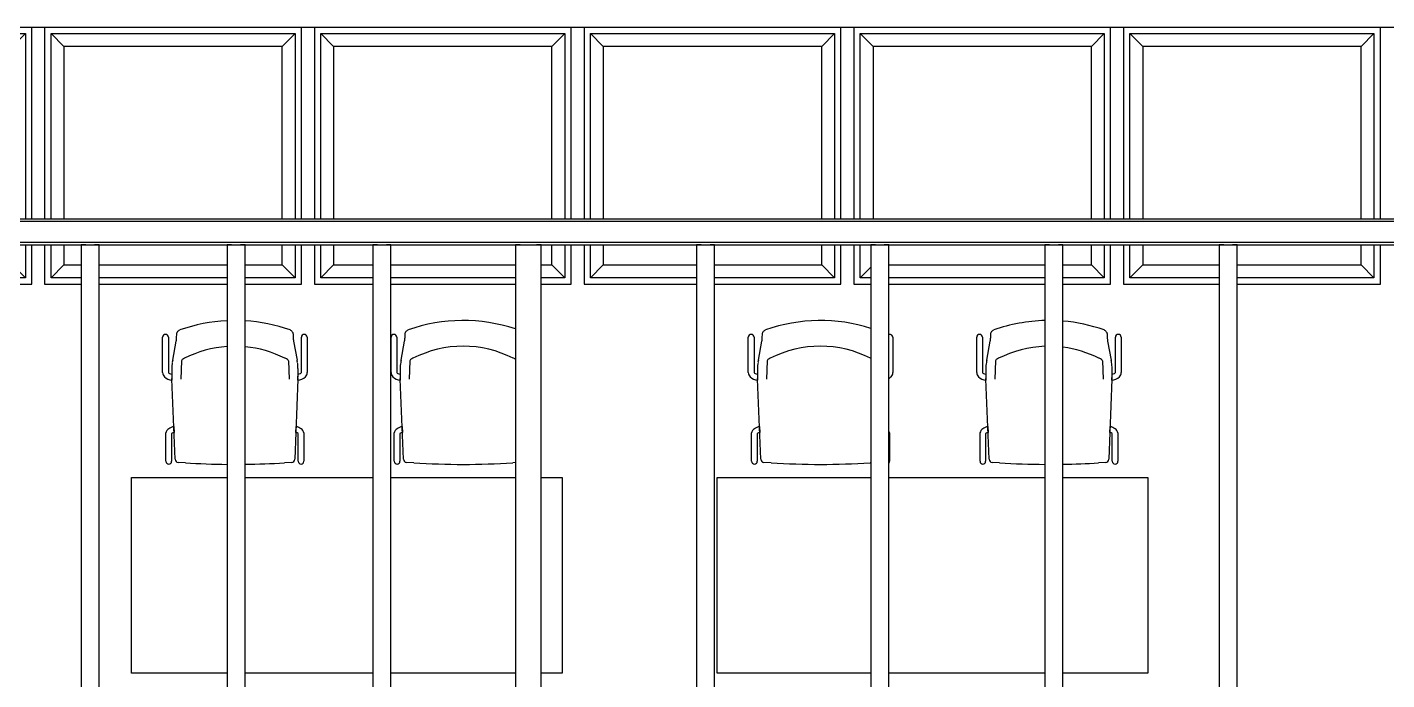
# Model space of a CAD drawing. Header units: inches. Extents: x -3 to 209, y -384 to 20.
# Drawn here: x 168.42 to 173.71, y -256.58 to -254.04 of the extents above; entities that cross this region are included whole.
import ezdxf

# ---------------------------------------------------------------- set-up
doc = ezdxf.new("R2010")
doc.units = ezdxf.units.IN
doc.header["$MEASUREMENT"] = 0
for name, color, linetype, lineweight in [('A-DETL', 253, 'Continuous', 9), ('I-FURN', 253, 'Continuous', 9), ('I-FURN-PNLS', 253, 'Continuous', 9), ('L-SITE', 253, 'Continuous', 9), ('S-BEAM', 253, 'Continuous', 13)]:
    doc.layers.add(name, color=color, linetype=linetype, lineweight=lineweight)
doc.layers.add('NFF-FURN', color=253, linetype='Continuous')

# ---------------------------------------------------------------- blocks, each defined once
blk = doc.blocks.new('20170303 - Modelo Est RT 16 Arpro CENTRAL_rvt-1-Borde De Placa SobreCubierta')
at = {"layer": 'S-BEAM', "linetype": 'ByBlock', "lineweight": -2}
for p, q in [((23.1782, 16.6486), (3.9899, 16.6486)), ((23.1782, 16.6397), (3.9899, 16.6397)), ((23.1782, 16.5575), (3.9899, 16.5575)), ((3.9899, 16.5486), (23.1782, 16.5486)), ((7.3333, 16.5479), (7.3333, 11.9195)), ((7.3511, 16.5488), (7.3855, 16.5488)), ((7.4033, 11.9195), (7.4033, 16.5479)), ((7.9013, 16.5479), (7.9013, 11.9195)), ((7.9191, 16.5488), (7.9535, 16.5488)), ((7.9713, 11.9195), (7.9713, 16.5479)), ((8.4693, 16.5479), (8.4693, 11.9195)), ((8.4871, 16.5488), (8.5215, 16.5488)), ((8.5393, 11.9195), (8.5393, 16.5479)), ((9.0242, 16.5479), (9.0242, 11.9195)), ((9.042, 16.5488), (9.1064, 16.5488)), ((9.1242, 11.9195), (9.1242, 16.5479)), ((9.7293, 16.5479), (9.7293, 11.9195)), ((9.7471, 16.5488), (9.7815, 16.5488)), ((9.7993, 11.9195), (9.7993, 16.5479)), ((10.4076, 16.5479), (10.4076, 11.9195)), ((10.4254, 16.5488), (10.4598, 16.5488)), ((10.4776, 11.9195), (10.4776, 16.5479)), ((11.0854, 16.5479), (11.0854, 11.9195)), ((11.1032, 16.5488), (11.1376, 16.5488)), ((11.1554, 11.9195), (11.1554, 16.5479)), ((11.7637, 16.5479), (11.7637, 11.9195)), ((11.7815, 16.5488), (11.8159, 16.5488)), ((11.8337, 11.9195), (11.8337, 16.5479))]:
    blk.add_line(p, q, dxfattribs=at)
for centre, start_param, end_param in [((7.3511, 16.5479), 1.570796, 3.141593), ((7.3855, 16.5479), 0, 1.570796), ((7.9191, 16.5479), 1.570796, 3.141593), ((7.9535, 16.5479), 0, 1.570796), ((8.4871, 16.5479), 1.570796, 3.141593), ((8.5215, 16.5479), 0, 1.570796), ((9.042, 16.5479), 1.570796, 3.141593), ((9.1064, 16.5479), 0, 1.570796), ((9.7471, 16.5479), 1.570796, 3.141593), ((9.7815, 16.5479), 0, 1.570796), ((10.4254, 16.5479), 1.570796, 3.141593), ((10.4598, 16.5479), 0, 1.570796), ((11.1032, 16.5479), 1.570796, 3.141593), ((11.1376, 16.5479), 0, 1.570796), ((11.7815, 16.5479), 1.570796, 3.141593), ((11.8159, 16.5479), 0, 1.570796)]:
    blk.add_ellipse(centre, major_axis=(0.0178, 0), ratio=0.049795, start_param=start_param, end_param=end_param, dxfattribs=at)
blk = doc.blocks.new('Haworth_Planes-Collaborative_Table-Rectangular - 30_ x 66_-V106-Borde De Placa SobreCubierta')
at = {"layer": 'I-FURN-PNLS', "linetype": 'ByBlock', "lineweight": -2}
for p, q in [((-0.8382, 0.381), (-0.5083, 0.381)), ((-0.8382, -0.381), (-0.8382, 0.381)), ((-0.4383, 0.381), (0.1695, 0.381)), ((0.2395, 0.381), (0.8382, 0.381)), ((0.8382, 0.381), (0.8382, -0.381)), ((-0.5083, -0.381), (-0.8382, -0.381)), ((0.1695, -0.381), (-0.4383, -0.381)), ((0.8382, -0.381), (0.2395, -0.381))]:
    blk.add_line(p, q, dxfattribs=at)
blk = doc.blocks.new('Haworth_Chair_Very-Perforated Side and Seminar - Arms-V85-Borde De Placa SobreCubierta')
at = {"layer": 'I-FURN', "linetype": 'ByBlock', "lineweight": -2}
for p, q in [((-0.2684, 0.1329), (-0.2684, 0.2432)), ((-0.2464, 0.2432), (-0.2464, 0.1353)), ((-0.2452, -0.0762), (-0.2329, 0.2351)), ((-0.2211, 0.2472), (-0.1928, 0.2491)), ((0.1928, 0.2491), (0.2211, 0.2472)), ((0.2329, 0.2351), (0.2452, -0.0762)), ((0.2464, 0.1353), (0.2464, 0.2432)), ((0.2684, 0.2432), (0.2684, 0.1329)), ((-0.237, 0.1307), (-0.2379, 0.1081)), ((0.2379, 0.1081), (0.237, 0.1307)), ((-0.2813, -0.2394), (-0.2813, -0.1024)), ((-0.2587, -0.1025), (-0.2587, -0.2394)), ((-0.2452, -0.0762), (-0.2453, -0.0787)), ((-0.2453, -0.0787), (-0.2452, -0.0762)), ((-0.2451, -0.0723), (-0.2452, -0.0762)), ((-0.2082, -0.1476), (-0.2107, -0.0762)), ((0.2082, -0.1476), (0.2107, -0.0762)), ((0.2452, -0.0762), (0.2451, -0.0723)), ((0.2453, -0.0787), (0.2452, -0.0762)), ((0.2452, -0.0762), (0.2453, -0.0787)), ((0.2587, -0.2394), (0.2587, -0.1025)), ((0.2813, -0.1024), (0.2813, -0.2394)), ((-0.2284, -0.2247), (-0.2422, -0.1511)), ((0.2422, -0.1511), (0.2284, -0.2247)), ((-0.2265, -0.2515), (-0.2268, -0.2388)), ((0.2268, -0.2388), (0.2265, -0.2515))]:
    blk.add_line(p, q, dxfattribs=at)
for centre, radius, start, end in [((-0.2574, 0.2432), 0.011, 0, 180), ((-0.2202, 0.2346), 0.0127, 94.0729, 177.734), ((0, -2.8583), 3.1134, 91.0017, 93.5503), ((0, -2.8583), 3.1134, 86.4497, 89.7127), ((0.2202, 0.2346), 0.0127, 2.266, 85.9271), ((0.2574, 0.2432), 0.011, 0, 180), ((-0.2441, 0.137), 0.0247, 189.6934, 236.3066), ((-0.2256, 0.1648), 0.058, 236.3066, 257.6934), ((-0.2293, 0.1585), 0.0289, 233.5905, 254.4095), ((0.2293, 0.1585), 0.0289, 285.5905, 306.4095), ((0.2256, 0.1648), 0.058, 282.3066, 303.6934), ((0.2441, 0.137), 0.0247, 303.6934, 350.3066), ((-0.258, -0.1024), 0.0233, 134, 180), ((-0.2407, -0.1203), 0.0482, 95.2064, 134), ((-0.2497, -0.1077), 0.0104, 120.1474, 149.8526), ((-0.2405, -0.1236), 0.0287, 100.5401, 120.1474), ((0.378, -0.1033), 0.6238, 177.734, 179.2684), ((0.378, -0.1033), 0.6238, 177.734, 181.396), ((0.2407, -0.1203), 0.0482, 46, 84.7936), ((-0.378, -0.1033), 0.6238, 0.7316, 2.266), ((-0.378, -0.1033), 0.6238, 358.604, 2.266), ((0.2405, -0.1236), 0.0287, 59.8526, 79.4599), ((0.2497, -0.1077), 0.0104, 30.1474, 59.8526), ((0.258, -0.1024), 0.0233, 0, 46), ((-0.1104, -0.1192), 0.1352, 179.7172, 189.742), ((-0.0425, -0.1136), 0.2032, 188.0632, 190.6423), ((-0.2011, -0.1472), 0.0071, 183.4353, 236.5647), ((-0.1799, -0.115), 0.0456, 236.5647, 249.3688), ((0.0006, 0.225), 0.4297, 242.9668, 262.6138), ((0.0006, 0.225), 0.4297, 271.9974, 297.0332), ((0.1799, -0.115), 0.0456, 290.6312, 303.4353), ((0.2011, -0.1472), 0.0071, 303.4353, 356.5647), ((0.0425, -0.1136), 0.2032, 349.3577, 351.9368), ((0.1104, -0.1192), 0.1352, 350.258, 0.2828), ((-0.27, -0.2394), 0.0113, 180, 0), ((-0.3182, -0.2416), 0.0914, 1.7231, 10.6423), ((0.3182, -0.2416), 0.0914, 169.3577, 178.2769), ((0.27, -0.2394), 0.0113, 180, 0), ((0, 0.3398), 0.6447, 250.5694, 265.153), ((0, 0.3398), 0.6447, 271.3879, 289.4306)]:
    blk.add_arc(centre, radius, start, end, dxfattribs=at)
for points in [[(-0.2259, -0.2554), (-0.2261, -0.2548), (-0.2263, -0.2534), (-0.2264, -0.2521), (-0.2265, -0.2515)], [(-0.2145, -0.2681), (-0.2159, -0.2676), (-0.2185, -0.2662), (-0.2219, -0.2632), (-0.2245, -0.2596), (-0.2255, -0.2569), (-0.2259, -0.2554)], [(0.2259, -0.2554), (0.2255, -0.2569), (0.2245, -0.2596), (0.2219, -0.2632), (0.2185, -0.2662), (0.2159, -0.2676), (0.2145, -0.2681)], [(0.2265, -0.2515), (0.2264, -0.2521), (0.2263, -0.2534), (0.2261, -0.2548), (0.2259, -0.2554)]]:
    blk.add_open_spline(points, degree=3, dxfattribs=at)
blk = doc.blocks.new('Haworth_Chair_Very-Perforated Side and Seminar - Arms-V86-Borde De Placa SobreCubierta')
at = {"layer": 'I-FURN', "linetype": 'ByBlock', "lineweight": -2}
for p, q in [((-0.2684, 0.1329), (-0.2684, 0.2432)), ((-0.1956, 0.2489), (-0.1928, 0.2491)), ((0.1928, 0.2491), (0.2211, 0.2472)), ((0.2329, 0.2351), (0.2452, -0.0762)), ((0.2464, 0.1353), (0.2464, 0.2432)), ((0.2684, 0.2432), (0.2684, 0.1329)), ((0.2379, 0.1081), (0.237, 0.1307)), ((-0.2813, -0.2394), (-0.2813, -0.1024)), ((0.2082, -0.1476), (0.2107, -0.0762)), ((0.2452, -0.0762), (0.2451, -0.0723)), ((0.2453, -0.0787), (0.2452, -0.0762)), ((0.2452, -0.0762), (0.2453, -0.0787)), ((0.2587, -0.2394), (0.2587, -0.1025)), ((0.2813, -0.1024), (0.2813, -0.2394)), ((0.2422, -0.1511), (0.2284, -0.2247)), ((0.2268, -0.2388), (0.2265, -0.2515))]:
    blk.add_line(p, q, dxfattribs=at)
for centre, radius, start, end in [((-0.2574, 0.2432), 0.011, 138.9902, 180), ((0, -2.8583), 3.1134, 86.4497, 93.5503), ((0.2202, 0.2346), 0.0127, 2.266, 85.9271), ((0.2574, 0.2432), 0.011, 0, 180), ((-0.2441, 0.137), 0.0247, 189.6934, 208.5538), ((0.2293, 0.1585), 0.0289, 285.5905, 306.4095), ((0.2256, 0.1648), 0.058, 282.3066, 303.6934), ((0.2441, 0.137), 0.0247, 303.6934, 350.3066), ((-0.258, -0.1024), 0.0233, 134, 180), ((-0.2407, -0.1203), 0.0482, 121.1767, 134), ((0.2407, -0.1203), 0.0482, 46, 84.7936), ((-0.378, -0.1033), 0.6238, 0.7316, 2.266), ((-0.378, -0.1033), 0.6238, 358.604, 2.266), ((0.2405, -0.1236), 0.0287, 59.8526, 79.4599), ((0.2497, -0.1077), 0.0104, 30.1474, 59.8526), ((0.258, -0.1024), 0.0233, 0, 46), ((0.0006, 0.225), 0.4297, 242.9668, 297.0332), ((0.1799, -0.115), 0.0456, 290.6312, 303.4353), ((0.2011, -0.1472), 0.0071, 303.4353, 356.5647), ((0.0425, -0.1136), 0.2032, 349.3577, 351.9368), ((0.1104, -0.1192), 0.1352, 350.258, 0.2828), ((-0.27, -0.2394), 0.0113, 180, 285), ((0.3182, -0.2416), 0.0914, 169.3577, 178.2769), ((0.27, -0.2394), 0.0113, 180, 0), ((0, 0.3398), 0.6447, 252.3064, 289.4306)]:
    blk.add_arc(centre, radius, start, end, dxfattribs=at)
for points in [[(0.2259, -0.2554), (0.2255, -0.2569), (0.2245, -0.2596), (0.2219, -0.2632), (0.2185, -0.2662), (0.2159, -0.2676), (0.2145, -0.2681)], [(0.2265, -0.2515), (0.2264, -0.2521), (0.2263, -0.2534), (0.2261, -0.2548), (0.2259, -0.2554)]]:
    blk.add_open_spline(points, degree=3, dxfattribs=at)
blk = doc.blocks.new('Haworth_Planes-Collaborative_Table-Rectangular - 30_ x 66_-V109-Borde De Placa SobreCubierta')
at = {"layer": 'I-FURN-PNLS', "linetype": 'ByBlock', "lineweight": -2}
for p, q in [((-0.8382, 0.381), (-0.757, 0.381)), ((-0.8382, -0.381), (-0.8382, 0.381)), ((-0.657, 0.381), (-0.1722, 0.381)), ((-0.1022, 0.381), (0.3958, 0.381)), ((0.4658, 0.381), (0.8382, 0.381)), ((0.8382, 0.381), (0.8382, -0.381)), ((-0.757, -0.381), (-0.8382, -0.381)), ((-0.1722, -0.381), (-0.657, -0.381)), ((0.3958, -0.381), (-0.1022, -0.381)), ((0.8382, -0.381), (0.4658, -0.381))]:
    blk.add_line(p, q, dxfattribs=at)
blk = doc.blocks.new('Haworth_Chair_Very-Perforated Side and Seminar - Arms-V90-Borde De Placa SobreCubierta')
at = {"layer": 'I-FURN', "linetype": 'ByBlock', "lineweight": -2}
for p, q in [((-0.2032, 0.2484), (-0.1928, 0.2491)), ((0.1928, 0.2491), (0.2211, 0.2472)), ((0.2329, 0.2351), (0.2452, -0.0762)), ((0.2464, 0.1353), (0.2464, 0.2432)), ((0.2684, 0.2432), (0.2684, 0.1329)), ((0.2379, 0.1081), (0.237, 0.1307)), ((0.2082, -0.1476), (0.2107, -0.0762)), ((0.2452, -0.0762), (0.2451, -0.0723)), ((0.2453, -0.0787), (0.2452, -0.0762)), ((0.2452, -0.0762), (0.2453, -0.0787)), ((0.2587, -0.2394), (0.2587, -0.1025)), ((0.2813, -0.1024), (0.2813, -0.2394)), ((0.2422, -0.1511), (0.2284, -0.2247)), ((0.2268, -0.2388), (0.2265, -0.2515))]:
    blk.add_line(p, q, dxfattribs=at)
for centre, radius, start, end in [((0, -2.8583), 3.1134, 86.4497, 93.5503), ((0.2202, 0.2346), 0.0127, 2.266, 85.9271), ((0.2574, 0.2432), 0.011, 0, 180), ((0.2293, 0.1585), 0.0289, 285.5905, 306.4095), ((0.2256, 0.1648), 0.058, 282.3066, 303.6934), ((0.2441, 0.137), 0.0247, 303.6934, 350.3066), ((0.2407, -0.1203), 0.0482, 46, 84.7936), ((-0.378, -0.1033), 0.6238, 0.7316, 2.266), ((-0.378, -0.1033), 0.6238, 358.604, 2.266), ((0.2405, -0.1236), 0.0287, 59.8526, 79.4599), ((0.2497, -0.1077), 0.0104, 30.1474, 59.8526), ((0.258, -0.1024), 0.0233, 0, 46), ((-0.1799, -0.115), 0.0456, 239.2127, 249.3688), ((0.0006, 0.225), 0.4297, 242.9668, 297.0332), ((0.1799, -0.115), 0.0456, 290.6312, 303.4353), ((0.2011, -0.1472), 0.0071, 303.4353, 356.5647), ((0.0425, -0.1136), 0.2032, 349.3577, 351.9368), ((0.1104, -0.1192), 0.1352, 350.258, 0.2828), ((0.3182, -0.2416), 0.0914, 169.3577, 178.2769), ((0.27, -0.2394), 0.0113, 180, 0), ((0, 0.3398), 0.6447, 251.6114, 289.4306)]:
    blk.add_arc(centre, radius, start, end, dxfattribs=at)
for points in [[(0.2259, -0.2554), (0.2255, -0.2569), (0.2245, -0.2596), (0.2219, -0.2632), (0.2185, -0.2662), (0.2159, -0.2676), (0.2145, -0.2681)], [(0.2265, -0.2515), (0.2264, -0.2521), (0.2263, -0.2534), (0.2261, -0.2548), (0.2259, -0.2554)]]:
    blk.add_open_spline(points, degree=3, dxfattribs=at)
blk = doc.blocks.new('Haworth_Chair_Very-Perforated Side and Seminar - Arms-V91-Borde De Placa SobreCubierta')
at = {"layer": 'I-FURN', "linetype": 'ByBlock', "lineweight": -2}
for p, q in [((-0.2684, 0.1329), (-0.2684, 0.2432)), ((-0.2464, 0.2432), (-0.2464, 0.1353)), ((-0.2452, -0.0762), (-0.2329, 0.2351)), ((-0.2211, 0.2472), (-0.1928, 0.2491)), ((0.1928, 0.2491), (0.2211, 0.2472)), ((0.2329, 0.2351), (0.2452, -0.0762)), ((0.2464, 0.1353), (0.2464, 0.2432)), ((0.2684, 0.2432), (0.2684, 0.1329)), ((-0.237, 0.1307), (-0.2379, 0.1081)), ((0.2379, 0.1081), (0.237, 0.1307)), ((-0.2813, -0.2394), (-0.2813, -0.1024)), ((-0.2587, -0.1025), (-0.2587, -0.2394)), ((-0.2452, -0.0762), (-0.2453, -0.0787)), ((-0.2453, -0.0787), (-0.2452, -0.0762)), ((-0.2451, -0.0723), (-0.2452, -0.0762)), ((-0.2082, -0.1476), (-0.2107, -0.0762)), ((0.2082, -0.1476), (0.2107, -0.0762)), ((0.2452, -0.0762), (0.2451, -0.0723)), ((0.2453, -0.0787), (0.2452, -0.0762)), ((0.2452, -0.0762), (0.2453, -0.0787)), ((0.2587, -0.2394), (0.2587, -0.1025)), ((0.2813, -0.1024), (0.2813, -0.2394)), ((-0.2284, -0.2247), (-0.2422, -0.1511)), ((0.2422, -0.1511), (0.2284, -0.2247)), ((-0.2265, -0.2515), (-0.2268, -0.2388)), ((0.2268, -0.2388), (0.2265, -0.2515))]:
    blk.add_line(p, q, dxfattribs=at)
for centre, radius, start, end in [((-0.2574, 0.2432), 0.011, 0, 180), ((-0.2202, 0.2346), 0.0127, 94.0729, 177.734), ((0, -2.8583), 3.1134, 90.7239, 93.5503), ((0, -2.8583), 3.1134, 86.4497, 89.4349), ((0.2202, 0.2346), 0.0127, 2.266, 85.9271), ((0.2574, 0.2432), 0.011, 0, 180), ((-0.2441, 0.137), 0.0247, 189.6934, 236.3066), ((-0.2256, 0.1648), 0.058, 236.3066, 257.6934), ((-0.2293, 0.1585), 0.0289, 233.5905, 254.4095), ((0.2293, 0.1585), 0.0289, 285.5905, 306.4095), ((0.2256, 0.1648), 0.058, 282.3066, 303.6934), ((0.2441, 0.137), 0.0247, 303.6934, 350.3066), ((-0.258, -0.1024), 0.0233, 134, 180), ((-0.2407, -0.1203), 0.0482, 95.2064, 134), ((-0.2497, -0.1077), 0.0104, 120.1474, 149.8526), ((-0.2405, -0.1236), 0.0287, 100.5401, 120.1474), ((0.378, -0.1033), 0.6238, 177.734, 179.2684), ((0.378, -0.1033), 0.6238, 177.734, 181.396), ((0.2407, -0.1203), 0.0482, 46, 84.7936), ((-0.378, -0.1033), 0.6238, 0.7316, 2.266), ((-0.378, -0.1033), 0.6238, 358.604, 2.266), ((0.2405, -0.1236), 0.0287, 59.8526, 79.4599), ((0.2497, -0.1077), 0.0104, 30.1474, 59.8526), ((0.258, -0.1024), 0.0233, 0, 46), ((-0.1104, -0.1192), 0.1352, 179.7172, 189.742), ((-0.0425, -0.1136), 0.2032, 188.0632, 190.6423), ((-0.2011, -0.1472), 0.0071, 183.4353, 236.5647), ((-0.1799, -0.115), 0.0456, 236.5647, 249.3688), ((0.0006, 0.225), 0.4297, 242.9668, 264.5934), ((0.0006, 0.225), 0.4297, 274.0121, 297.0332), ((0.1799, -0.115), 0.0456, 290.6312, 303.4353), ((0.2011, -0.1472), 0.0071, 303.4353, 356.5647), ((0.0425, -0.1136), 0.2032, 349.3577, 351.9368), ((0.1104, -0.1192), 0.1352, 350.258, 0.2828), ((-0.27, -0.2394), 0.0113, 180, 0), ((-0.3182, -0.2416), 0.0914, 1.7231, 10.6423), ((0.3182, -0.2416), 0.0914, 169.3577, 178.2769), ((0.27, -0.2394), 0.0113, 180, 0), ((0, 0.3398), 0.6447, 250.5694, 266.5036), ((0, 0.3398), 0.6447, 272.7297, 289.4306)]:
    blk.add_arc(centre, radius, start, end, dxfattribs=at)
for points in [[(-0.2259, -0.2554), (-0.2261, -0.2548), (-0.2263, -0.2534), (-0.2264, -0.2521), (-0.2265, -0.2515)], [(-0.2145, -0.2681), (-0.2159, -0.2676), (-0.2185, -0.2662), (-0.2219, -0.2632), (-0.2245, -0.2596), (-0.2255, -0.2569), (-0.2259, -0.2554)], [(0.2259, -0.2554), (0.2255, -0.2569), (0.2245, -0.2596), (0.2219, -0.2632), (0.2185, -0.2662), (0.2159, -0.2676), (0.2145, -0.2681)], [(0.2265, -0.2515), (0.2264, -0.2521), (0.2263, -0.2534), (0.2261, -0.2548), (0.2259, -0.2554)]]:
    blk.add_open_spline(points, degree=3, dxfattribs=at)
blk = doc.blocks.new('Drewza039s_Parametric_Planter_5378 - Drewza039s_Parametric_Planter_5378-V172-Borde De Placa SobreCubierta')
at = {"layer": 'L-SITE', "linetype": 'ByBlock', "lineweight": -2}
for p, q in [((-0.485, 0.4825), (-0.485, -0.2644)), ((-0.485, 0.4825), (-0.485, -0.2644)), ((0.515, -0.2644), (0.515, 0.4825)), ((0.515, -0.2644), (0.515, 0.4825)), ((-0.46, -0.2644), (-0.46, 0.4575)), ((-0.46, 0.4575), (0.49, 0.4575)), ((-0.41, 0.4075), (-0.46, 0.4575)), ((0.49, 0.4575), (0.44, 0.4075)), ((0.49, 0.4575), (0.49, -0.2644)), ((-0.41, 0.4075), (-0.41, -0.2644)), ((0.44, 0.4075), (-0.41, 0.4075)), ((0.44, -0.2644), (0.44, 0.4075)), ((-0.485, -0.3643), (-0.485, -0.5175)), ((-0.485, -0.3643), (-0.485, -0.5175)), ((-0.46, -0.4925), (-0.46, -0.3643)), ((0.44, -0.4425), (0.44, -0.3643)), ((0.49, -0.3643), (0.49, -0.4925)), ((0.515, -0.5175), (0.515, -0.3643)), ((0.515, -0.5175), (0.515, -0.3643)), ((-0.4288, -0.4613), (-0.46, -0.4925)), ((-0.3588, -0.4425), (0.1391, -0.4425)), ((0.2091, -0.4425), (0.44, -0.4425)), ((0.44, -0.4425), (0.49, -0.4925)), ((-0.485, -0.5175), (-0.4288, -0.5175)), ((-0.485, -0.5175), (-0.4288, -0.5175)), ((-0.4288, -0.4925), (-0.46, -0.4925)), ((0.1391, -0.4925), (-0.3588, -0.4925)), ((-0.3588, -0.5175), (0.1391, -0.5175)), ((-0.3588, -0.5175), (0.1391, -0.5175)), ((0.49, -0.4925), (0.2091, -0.4925)), ((0.2091, -0.5175), (0.515, -0.5175)), ((0.2091, -0.5175), (0.515, -0.5175))]:
    blk.add_line(p, q, dxfattribs=at)
blk = doc.blocks.new('Drewza039s_Parametric_Planter_5378 - Drewza039s_Parametric_Planter_5378-V173-Borde De Placa SobreCubierta')
at = {"layer": 'L-SITE', "linetype": 'ByBlock', "lineweight": -2}
for p, q in [((-0.485, 0.4825), (-0.485, -0.2644)), ((-0.485, 0.4825), (-0.485, -0.2644)), ((0.515, -0.2644), (0.515, 0.4825)), ((0.515, -0.2644), (0.515, 0.4825)), ((-0.46, -0.2644), (-0.46, 0.4575)), ((-0.46, 0.4575), (0.49, 0.4575)), ((-0.41, 0.4075), (-0.46, 0.4575)), ((0.49, 0.4575), (0.44, 0.4075)), ((0.49, 0.4575), (0.49, -0.2644)), ((-0.41, 0.4075), (-0.41, -0.2644)), ((0.44, 0.4075), (-0.41, 0.4075)), ((0.44, -0.2644), (0.44, 0.4075)), ((-0.485, -0.3643), (-0.485, -0.5175)), ((-0.485, -0.3643), (-0.485, -0.5175)), ((-0.46, -0.4925), (-0.46, -0.3643)), ((-0.41, -0.3643), (-0.41, -0.4425)), ((0.44, -0.4425), (0.44, -0.3643)), ((0.49, -0.3643), (0.49, -0.4925)), ((0.515, -0.5175), (0.515, -0.3643)), ((0.515, -0.5175), (0.515, -0.3643)), ((-0.41, -0.4425), (-0.46, -0.4925)), ((-0.41, -0.4425), (-0.3429, -0.4425)), ((-0.2729, -0.4425), (0.2251, -0.4425)), ((0.2951, -0.4425), (0.44, -0.4425)), ((0.44, -0.4425), (0.49, -0.4925)), ((-0.485, -0.5175), (-0.3429, -0.5175)), ((-0.485, -0.5175), (-0.3429, -0.5175)), ((-0.3429, -0.4925), (-0.46, -0.4925)), ((0.2251, -0.4925), (-0.2729, -0.4925)), ((-0.2729, -0.5175), (0.2251, -0.5175)), ((-0.2729, -0.5175), (0.2251, -0.5175)), ((0.49, -0.4925), (0.2951, -0.4925)), ((0.2951, -0.5175), (0.515, -0.5175)), ((0.2951, -0.5175), (0.515, -0.5175))]:
    blk.add_line(p, q, dxfattribs=at)
blk = doc.blocks.new('Drewza039s_Parametric_Planter_5378 - Drewza039s_Parametric_Planter_5378-V174-Borde De Placa SobreCubierta')
at = {"layer": 'L-SITE', "linetype": 'ByBlock', "lineweight": -2}
for p, q in [((-0.485, 0.4825), (-0.485, -0.2644)), ((-0.485, 0.4825), (-0.485, -0.2644)), ((0.515, -0.2645), (0.515, 0.4825)), ((0.515, -0.2645), (0.515, 0.4825)), ((-0.46, -0.2644), (-0.46, 0.4575)), ((-0.46, 0.4575), (0.49, 0.4575)), ((-0.41, 0.4075), (-0.46, 0.4575)), ((0.49, 0.4575), (0.44, 0.4075)), ((0.49, 0.4575), (0.49, -0.2645)), ((-0.41, 0.4075), (-0.41, -0.2644)), ((0.44, 0.4075), (-0.41, 0.4075)), ((0.44, -0.2645), (0.44, 0.4075)), ((-0.485, -0.3643), (-0.485, -0.5175)), ((-0.485, -0.3643), (-0.485, -0.5175)), ((-0.46, -0.4925), (-0.46, -0.3643)), ((-0.41, -0.3643), (-0.41, -0.4425)), ((0.44, -0.4425), (0.44, -0.3643)), ((0.49, -0.3643), (0.49, -0.4925)), ((0.515, -0.5175), (0.515, -0.3643)), ((0.515, -0.5175), (0.515, -0.3643)), ((-0.41, -0.4425), (-0.46, -0.4925)), ((-0.41, -0.4425), (-0.2569, -0.4425)), ((-0.1869, -0.4425), (0.298, -0.4425)), ((0.398, -0.4425), (0.44, -0.4425)), ((0.44, -0.4425), (0.49, -0.4925)), ((-0.485, -0.5175), (-0.2569, -0.5175)), ((-0.485, -0.5175), (-0.2569, -0.5175)), ((-0.2569, -0.4925), (-0.46, -0.4925)), ((0.298, -0.4925), (-0.1869, -0.4925)), ((-0.1869, -0.5175), (0.298, -0.5175)), ((-0.1869, -0.5175), (0.298, -0.5175)), ((0.49, -0.4925), (0.398, -0.4925)), ((0.398, -0.5175), (0.515, -0.5175)), ((0.398, -0.5175), (0.515, -0.5175))]:
    blk.add_line(p, q, dxfattribs=at)
blk = doc.blocks.new('Drewza039s_Parametric_Planter_5378 - Drewza039s_Parametric_Planter_5378-V175-Borde De Placa SobreCubierta')
at = {"layer": 'L-SITE', "linetype": 'ByBlock', "lineweight": -2}
for p, q in [((-0.485, 0.4825), (-0.485, -0.2645)), ((-0.485, 0.4825), (-0.485, -0.2645)), ((0.515, -0.2645), (0.515, 0.4825)), ((0.515, -0.2645), (0.515, 0.4825)), ((-0.46, -0.2645), (-0.46, 0.4575)), ((-0.46, 0.4575), (0.49, 0.4575)), ((-0.41, 0.4075), (-0.46, 0.4575)), ((0.49, 0.4575), (0.44, 0.4075)), ((0.49, 0.4575), (0.49, -0.2645)), ((-0.41, 0.4075), (-0.41, -0.2645)), ((0.44, 0.4075), (-0.41, 0.4075)), ((0.44, -0.2645), (0.44, 0.4075)), ((-0.485, -0.3643), (-0.485, -0.5175)), ((-0.485, -0.3643), (-0.485, -0.5175)), ((-0.46, -0.4925), (-0.46, -0.3643)), ((-0.41, -0.3643), (-0.41, -0.4425)), ((0.44, -0.4425), (0.44, -0.3643)), ((0.49, -0.3643), (0.49, -0.4925)), ((0.515, -0.5175), (0.515, -0.3643)), ((0.515, -0.5175), (0.515, -0.3643)), ((-0.41, -0.4425), (-0.46, -0.4925)), ((-0.41, -0.4425), (-0.0469, -0.4425)), ((0.0231, -0.4425), (0.44, -0.4425)), ((0.44, -0.4425), (0.49, -0.4925)), ((-0.485, -0.5175), (-0.0469, -0.5175)), ((-0.485, -0.5175), (-0.0469, -0.5175)), ((-0.0469, -0.4925), (-0.46, -0.4925)), ((0.49, -0.4925), (0.0231, -0.4925)), ((0.0231, -0.5175), (0.515, -0.5175)), ((0.0231, -0.5175), (0.515, -0.5175))]:
    blk.add_line(p, q, dxfattribs=at)
blk = doc.blocks.new('Drewza039s_Parametric_Planter_5378 - Drewza039s_Parametric_Planter_5378-V176-Borde De Placa SobreCubierta')
at = {"layer": 'L-SITE', "linetype": 'ByBlock', "lineweight": -2}
for p, q in [((-0.485, 0.4825), (-0.485, -0.2645)), ((-0.485, 0.4825), (-0.485, -0.2645)), ((0.515, -0.2645), (0.515, 0.4825)), ((0.515, -0.2645), (0.515, 0.4825)), ((-0.46, -0.2645), (-0.46, 0.4575)), ((-0.46, 0.4575), (0.49, 0.4575)), ((-0.41, 0.4075), (-0.46, 0.4575)), ((0.49, 0.4575), (0.44, 0.4075)), ((0.49, 0.4575), (0.49, -0.2645)), ((-0.41, 0.4075), (-0.41, -0.2645)), ((0.44, 0.4075), (-0.41, 0.4075)), ((0.44, -0.2645), (0.44, 0.4075)), ((-0.485, -0.3643), (-0.485, -0.5175)), ((-0.485, -0.3643), (-0.485, -0.5175)), ((-0.46, -0.4925), (-0.46, -0.3643)), ((0.44, -0.4425), (0.44, -0.3643)), ((0.49, -0.3643), (0.49, -0.4925)), ((0.515, -0.5175), (0.515, -0.3643)), ((0.515, -0.5175), (0.515, -0.3643)), ((-0.4186, -0.4511), (-0.46, -0.4925)), ((-0.3486, -0.4425), (0.2592, -0.4425)), ((0.3292, -0.4425), (0.44, -0.4425)), ((0.44, -0.4425), (0.49, -0.4925)), ((-0.485, -0.5175), (-0.4186, -0.5175)), ((-0.485, -0.5175), (-0.4186, -0.5175)), ((-0.4186, -0.4925), (-0.46, -0.4925)), ((0.2592, -0.4925), (-0.3486, -0.4925)), ((-0.3486, -0.5175), (0.2592, -0.5175)), ((-0.3486, -0.5175), (0.2592, -0.5175)), ((0.49, -0.4925), (0.3292, -0.4925)), ((0.3292, -0.5175), (0.515, -0.5175)), ((0.3292, -0.5175), (0.515, -0.5175))]:
    blk.add_line(p, q, dxfattribs=at)
blk = doc.blocks.new('Drewza039s_Parametric_Planter_5378 - Drewza039s_Parametric_Planter_5378-V177-Borde De Placa SobreCubierta')
at = {"layer": 'L-SITE', "linetype": 'ByBlock', "lineweight": -2}
for p, q in [((-0.485, 0.4825), (-0.485, -0.2645)), ((-0.485, 0.4825), (-0.485, -0.2645)), ((0.515, -0.2646), (0.515, 0.4825)), ((0.515, -0.2646), (0.515, 0.4825)), ((-0.46, -0.2645), (-0.46, 0.4575)), ((-0.46, 0.4575), (0.49, 0.4575)), ((-0.41, 0.4075), (-0.46, 0.4575)), ((0.49, 0.4575), (0.44, 0.4075)), ((0.49, 0.4575), (0.49, -0.2646)), ((-0.41, 0.4075), (-0.41, -0.2645)), ((0.44, 0.4075), (-0.41, 0.4075)), ((0.44, -0.2646), (0.44, 0.4075)), ((-0.485, -0.3643), (-0.485, -0.5175)), ((-0.485, -0.3643), (-0.485, -0.5175)), ((-0.46, -0.4925), (-0.46, -0.3643)), ((-0.41, -0.3643), (-0.41, -0.4425)), ((0.44, -0.4425), (0.44, -0.3643)), ((0.49, -0.3643), (0.49, -0.4925)), ((0.515, -0.5175), (0.515, -0.3643)), ((0.515, -0.5175), (0.515, -0.3643)), ((-0.41, -0.4425), (-0.46, -0.4925)), ((-0.41, -0.4425), (-0.1125, -0.4425)), ((-0.0425, -0.4425), (0.44, -0.4425)), ((0.44, -0.4425), (0.49, -0.4925)), ((-0.485, -0.5175), (-0.1125, -0.5175)), ((-0.485, -0.5175), (-0.1125, -0.5175)), ((-0.1125, -0.4925), (-0.46, -0.4925)), ((0.49, -0.4925), (-0.0425, -0.4925)), ((-0.0425, -0.5175), (0.515, -0.5175)), ((-0.0425, -0.5175), (0.515, -0.5175))]:
    blk.add_line(p, q, dxfattribs=at)
blk = doc.blocks.new('CB TEC 23-03-2017')
at = {"layer": 'A-DETL', "linetype": 'ByBlock', "lineweight": -2}
blk.add_line((257.5543, 5583.9708), (277.4543, 5583.9708), dxfattribs=at)
at = {"linetype": 'ByBlock', "lineweight": -2}
blk.add_blockref('20170303 - Modelo Est RT 16 Arpro CENTRAL_rvt-1-Borde De Placa SobreCubierta', (253.5039, 5566.5754), dxfattribs=at)
at = {"layer": 'I-FURN', "linetype": 'ByBlock', "lineweight": -2, "rotation": 180}
for name, p in [('Haworth_Chair_Very-Perforated Side and Seminar - Arms-V91-Borde De Placa SobreCubierta', (261.4359, 5582.5243)), ('Haworth_Chair_Very-Perforated Side and Seminar - Arms-V90-Borde De Placa SobreCubierta', (262.3249, 5582.5243)), ('Haworth_Chair_Very-Perforated Side and Seminar - Arms-V86-Borde De Placa SobreCubierta', (263.7159, 5582.5243)), ('Haworth_Chair_Very-Perforated Side and Seminar - Arms-V85-Borde De Placa SobreCubierta', (264.6049, 5582.5243))]:
    blk.add_blockref(name, p, dxfattribs=at)
at = {"layer": 'I-FURN-PNLS', "linetype": 'ByBlock', "lineweight": -2, "rotation": 180}
for name, p in [('Haworth_Planes-Collaborative_Table-Rectangular - 30_ x 66_-V109-Borde De Placa SobreCubierta', (261.8711, 5581.8373)), ('Haworth_Planes-Collaborative_Table-Rectangular - 30_ x 66_-V106-Borde De Placa SobreCubierta', (264.1511, 5581.8373))]:
    blk.add_blockref(name, p, dxfattribs=at)
at = {"layer": 'L-SITE', "linetype": 'ByBlock', "lineweight": -2}
for name, p in [('Drewza039s_Parametric_Planter_5378 - Drewza039s_Parametric_Planter_5378-V172-Borde De Placa SobreCubierta', (260.1301, 5583.4883)), ('Drewza039s_Parametric_Planter_5378 - Drewza039s_Parametric_Planter_5378-V173-Borde De Placa SobreCubierta', (261.1801, 5583.4883)), ('Drewza039s_Parametric_Planter_5378 - Drewza039s_Parametric_Planter_5378-V174-Borde De Placa SobreCubierta', (262.2301, 5583.4883)), ('Drewza039s_Parametric_Planter_5378 - Drewza039s_Parametric_Planter_5378-V175-Borde De Placa SobreCubierta', (263.2801, 5583.4883)), ('Drewza039s_Parametric_Planter_5378 - Drewza039s_Parametric_Planter_5378-V176-Borde De Placa SobreCubierta', (264.3301, 5583.4883)), ('Drewza039s_Parametric_Planter_5378 - Drewza039s_Parametric_Planter_5378-V177-Borde De Placa SobreCubierta', (265.3801, 5583.4883))]:
    blk.add_blockref(name, p, dxfattribs=at)

msp = doc.modelspace()

# ---------------------------------------------------------------- block references
at = {"layer": 'NFF-FURN'}
msp.add_blockref('CB TEC 23-03-2017', (-92.2093, -5838.0096), dxfattribs=at)

doc.saveas('drawing.dxf')
